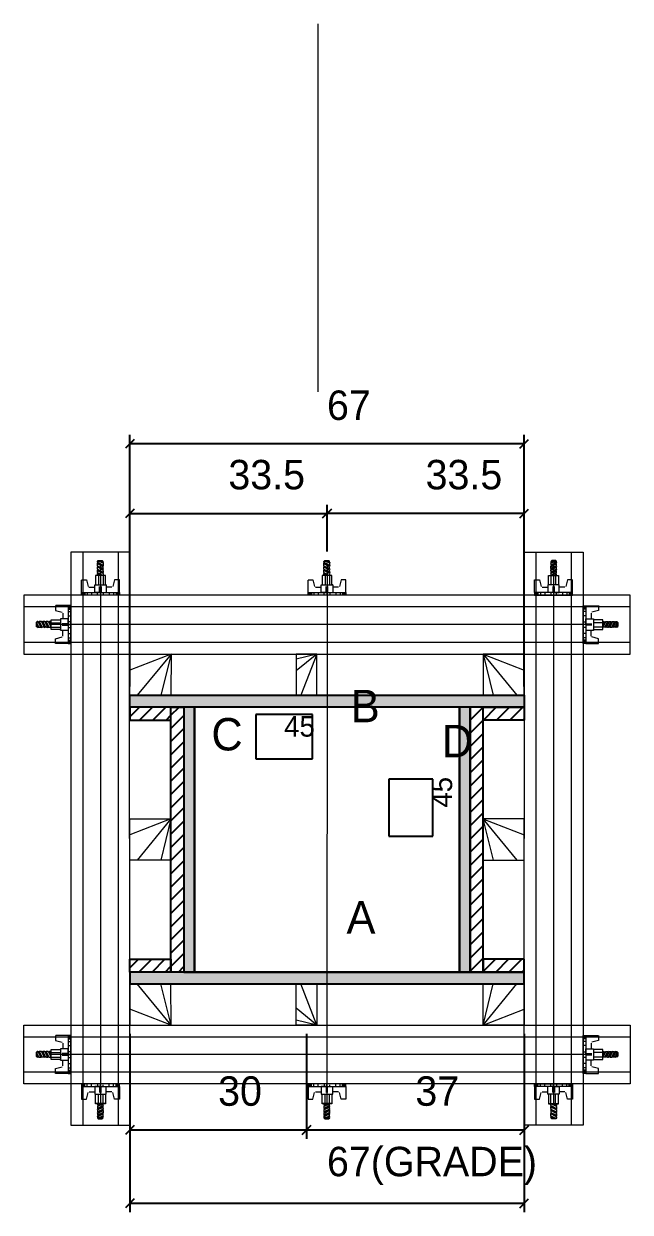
# Model space of a CAD drawing. Header units: metres. Extents: x 19365 to 20627, y 2783 to 3499.
# Drawn here: x 19365.2 to 19571.2, y 3095.4 to 3499 of the extents above; entities that cross this region are included whole.
import ezdxf

# ---------------------------------------------------------------- set-up
doc = ezdxf.new("R2010")
doc.units = ezdxf.units.M
for name, color, linetype in [('CHAPA', 7, 'Continuous'), ('COTA', 7, 'Continuous'), ('Hachura', 7, 'Continuous'), ('Madeira', 7, 'Continuous'), ('Painéis', 7, 'Continuous'), ('Perfil Metálico', 7, 'Continuous'), ('SARRAFO', 7, 'Continuous'), ('Texto Seção', 7, 'Continuous'), ('TEXTO_GERAL', 7, 'Continuous')]:
    doc.layers.add(name, color=color, linetype=linetype)

msp = doc.modelspace()

# ---------------------------------------------------------------- hatches: boundary and pattern name
at = {"layer": 'Hachura'}
h = msp.add_hatch(color=7, dxfattribs=at)
h.dxf.hatch_style = 1
h.paths.add_polyline_path([(19401.2, 3266.95), (19401.2, 3270.95), (19535.2, 3270.95), (19535.2, 3266.95), (19401.2, 3266.95)])
h = msp.add_hatch(color=7, dxfattribs=at)
h.dxf.hatch_style = 1
h.paths.add_polyline_path([(19401.2, 3266.95), (19401.2, 3270.95), (19535.2, 3270.95), (19535.2, 3266.95), (19401.2, 3266.95)])
h = msp.add_hatch(dxfattribs=at)
h.set_pattern_fill('ANSI31')
h.paths.add_polyline_path([(19415.2, 3266.95), (19415.2, 3262.55), (19401.2, 3262.55), (19401.2, 3266.95), (19415.2, 3266.95)])
h = msp.add_hatch(dxfattribs=at)
h.set_pattern_fill('ANSI31')
h.paths.add_polyline_path([(19415.19, 3176.95), (19419.59, 3176.95), (19419.59, 3266.95), (19415.19, 3266.95), (19415.19, 3176.95)])
h = msp.add_hatch(color=7, dxfattribs=at)
h.dxf.hatch_style = 1
h.paths.add_polyline_path([(19423.2, 3266.95), (19419.6, 3266.95), (19419.6, 3176.95), (19423.2, 3176.95), (19423.2, 3266.95)])
h = msp.add_hatch(color=7, dxfattribs=at)
h.dxf.hatch_style = 1
h.paths.add_polyline_path([(19423.2, 3266.95), (19419.6, 3266.95), (19419.6, 3176.95), (19423.2, 3176.95), (19423.2, 3266.95)])
h = msp.add_hatch(color=7, dxfattribs=at)
h.dxf.hatch_style = 1
h.paths.add_polyline_path([(19516.8, 3266.95), (19513.2, 3266.95), (19513.2, 3176.95), (19516.8, 3176.95), (19516.8, 3266.95)])
h = msp.add_hatch(color=7, dxfattribs=at)
h.dxf.hatch_style = 1
h.paths.add_polyline_path([(19516.8, 3266.95), (19513.2, 3266.95), (19513.2, 3176.95), (19516.8, 3176.95), (19516.8, 3266.95)])
h = msp.add_hatch(dxfattribs=at)
h.set_pattern_fill('ANSI31')
h.paths.add_polyline_path([(19521.2, 3176.95), (19516.8, 3176.95), (19516.8, 3266.95), (19521.2, 3266.95), (19521.2, 3176.95)])
h = msp.add_hatch(dxfattribs=at)
h.set_pattern_fill('ANSI31')
h.paths.add_polyline_path([(19521.2, 3266.95), (19521.2, 3262.55), (19535.2, 3262.55), (19535.2, 3266.95), (19521.2, 3266.95)])
h = msp.add_hatch(dxfattribs=at)
h.set_pattern_fill('ANSI31')
h.paths.add_polyline_path([(19415.2, 3176.95), (19415.2, 3181.35), (19401.2, 3181.35), (19401.2, 3176.95), (19415.2, 3176.95)])
h = msp.add_hatch(dxfattribs=at)
h.set_pattern_fill('ANSI31')
h.paths.add_polyline_path([(19521.2, 3176.95), (19521.2, 3181.35), (19535.2, 3181.35), (19535.2, 3176.95), (19521.2, 3176.95)])
h = msp.add_hatch(color=7, dxfattribs=at)
h.dxf.hatch_style = 1
h.paths.add_polyline_path([(19401.2, 3176.95), (19401.2, 3172.95), (19535.2, 3172.95), (19535.2, 3176.95), (19401.2, 3176.95)])
h = msp.add_hatch(color=7, dxfattribs=at)
h.dxf.hatch_style = 1
h.paths.add_polyline_path([(19401.2, 3176.95), (19401.2, 3172.95), (19535.2, 3172.95), (19535.2, 3176.95), (19401.2, 3176.95)])

# ---------------------------------------------------------------- linework, layer by layer
at = {"layer": 'CHAPA', "color": 1, "lineweight": 25}
for points in [[(19401.2, 3266.95), (19401.2, 3270.95), (19535.2, 3270.95), (19535.2, 3266.95)], [(19401.2, 3266.95), (19401.2, 3270.95), (19535.2, 3270.95), (19535.2, 3266.95)], [(19423.2, 3266.95), (19419.6, 3266.95), (19419.6, 3176.95), (19423.2, 3176.95)], [(19423.2, 3266.95), (19419.6, 3266.95), (19419.6, 3176.95), (19423.2, 3176.95)], [(19516.8, 3266.95), (19513.2, 3266.95), (19513.2, 3176.95), (19516.8, 3176.95)], [(19516.8, 3266.95), (19513.2, 3266.95), (19513.2, 3176.95), (19516.8, 3176.95)], [(19401.2, 3176.95), (19401.2, 3172.95), (19535.2, 3172.95), (19535.2, 3176.95)], [(19401.2, 3176.95), (19401.2, 3172.95), (19535.2, 3172.95), (19535.2, 3176.95)]]:
    msp.add_lwpolyline(points, close=True, dxfattribs=at)
at = {"layer": 'COTA', "color": 241, "lineweight": 25}
for p, q in [((19401.2, 3273.95), (19401.2, 3359.36)), ((19535.2, 3273.95), (19535.2, 3359.36)), ((19535.2, 3356.36), (19401.2, 3356.36)), ((19401.2, 3307.95), (19401.2, 3335.67)), ((19468.2, 3319.75), (19468.2, 3335.67)), ((19468.2, 3319.75), (19468.2, 3335.67)), ((19535.2, 3307.95), (19535.2, 3335.67)), ((19401.2, 3332.67), (19468.2, 3332.67)), ((19535.2, 3332.67), (19468.2, 3332.67)), ((19401.2, 3155.95), (19401.2, 3095.39)), ((19401.22, 3155.94), (19401.22, 3120.32)), ((19461.22, 3155.94), (19461.22, 3120.32)), ((19461.22, 3155.94), (19461.22, 3120.32)), ((19535.2, 3155.95), (19535.2, 3095.39)), ((19535.22, 3155.94), (19535.22, 3120.32)), ((19401.22, 3123.32), (19461.22, 3123.32)), ((19461.22, 3123.32), (19535.22, 3123.32)), ((19535.2, 3098.39), (19401.2, 3098.39))]:
    msp.add_line(p, q, dxfattribs=at)
at = {"layer": 'COTA', "color": 0, "lineweight": 25}
for p, q in [((19402.7, 3357.86), (19399.7, 3354.86)), ((19533.7, 3354.86), (19536.7, 3357.86)), ((19402.7, 3334.17), (19399.7, 3331.17)), ((19469.7, 3334.17), (19466.7, 3331.17)), ((19466.7, 3331.17), (19469.7, 3334.17)), ((19533.7, 3331.17), (19536.7, 3334.17)), ((19402.72, 3124.82), (19399.72, 3121.82)), ((19459.72, 3121.82), (19462.72, 3124.82)), ((19462.72, 3124.82), (19459.72, 3121.82)), ((19533.72, 3121.82), (19536.72, 3124.82)), ((19402.7, 3099.89), (19399.7, 3096.89)), ((19533.7, 3096.89), (19536.7, 3099.89))]:
    msp.add_line(p, q, dxfattribs=at)
at = {"layer": 'COTA', "color": 180, "lineweight": 25}
for p, q in [((19463.31, 3264.4), (19443.98, 3264.4)), ((19443.98, 3264.4), (19443.98, 3249.4)), ((19463.31, 3249.4), (19463.31, 3264.4)), ((19443.98, 3249.4), (19463.31, 3249.4)), ((19504.2, 3242.46), (19489.2, 3242.46)), ((19489.2, 3242.46), (19489.2, 3223.13)), ((19504.2, 3223.13), (19504.2, 3242.46)), ((19489.2, 3223.13), (19504.2, 3223.13))]:
    msp.add_line(p, q, dxfattribs=at)
at = {"layer": 'Hachura', "color": 0, "lineweight": 9}
for p, q in [((19392.24, 3314.7), (19390.1, 3315.77)), ((19392.24, 3313.54), (19390.1, 3314.61)), ((19390.13, 3316.01), (19392.29, 3314.93)), ((19390.13, 3314.85), (19392.29, 3313.77)), ((19390.13, 3313.69), (19392.29, 3312.61)), ((19390.2, 3316.42), (19390.52, 3316.75)), ((19390.2, 3316.1), (19390.2, 3316.42)), ((19392.13, 3316.42), (19390.2, 3316.42)), ((19390.2, 3316.1), (19392.14, 3315.14)), ((19390.2, 3316.1), (19392.14, 3315.14)), ((19390.2, 3314.94), (19390.2, 3315.59)), ((19392.14, 3314.62), (19390.2, 3315.59)), ((19390.2, 3314.94), (19392.14, 3313.97)), ((19390.2, 3313.78), (19390.2, 3314.43)), ((19392.14, 3313.46), (19390.2, 3314.43)), ((19390.2, 3314.21), (19390.2, 3314.43)), ((19390.2, 3313.78), (19392.14, 3312.81)), ((19390.52, 3316.75), (19391.81, 3316.75)), ((19392.14, 3315.78), (19390.85, 3316.42)), ((19392.24, 3315.86), (19391.1, 3316.42)), ((19391.62, 3316.42), (19392.29, 3316.09)), ((19392.13, 3316.42), (19391.81, 3316.75)), ((19391.88, 3316.42), (19392.14, 3316.3)), ((19392.14, 3315.78), (19392.14, 3315.14)), ((19392.14, 3313.97), (19392.14, 3314.62)), ((19469.2, 3314.7), (19467.06, 3315.77)), ((19469.2, 3313.54), (19467.06, 3314.61)), ((19467.09, 3316.01), (19469.26, 3314.93)), ((19467.09, 3314.85), (19469.26, 3313.77)), ((19467.09, 3313.69), (19469.26, 3312.61)), ((19467.16, 3316.43), (19467.49, 3316.75)), ((19469.1, 3316.43), (19467.16, 3316.43)), ((19467.17, 3316.11), (19467.17, 3316.43)), ((19467.17, 3316.11), (19469.1, 3315.14)), ((19467.17, 3316.11), (19469.1, 3315.14)), ((19467.17, 3314.94), (19467.17, 3315.59)), ((19469.1, 3314.62), (19467.17, 3315.59)), ((19467.17, 3314.94), (19469.1, 3313.98)), ((19467.17, 3313.78), (19467.17, 3314.43)), ((19469.1, 3313.46), (19467.17, 3314.43)), ((19467.17, 3314.22), (19467.17, 3314.43)), ((19467.17, 3313.78), (19469.1, 3312.82)), ((19467.49, 3316.75), (19468.78, 3316.75)), ((19469.1, 3315.78), (19467.81, 3316.43)), ((19469.2, 3315.86), (19468.07, 3316.43)), ((19468.59, 3316.43), (19469.26, 3316.09)), ((19469.1, 3316.43), (19468.78, 3316.75)), ((19468.84, 3316.43), (19469.1, 3316.3)), ((19469.1, 3315.78), (19469.1, 3315.14)), ((19469.1, 3313.98), (19469.1, 3314.62)), ((19544.78, 3316.42), (19544.1, 3316.09)), ((19546.27, 3316.01), (19544.1, 3314.93)), ((19546.27, 3314.85), (19544.1, 3313.77)), ((19546.27, 3313.69), (19544.1, 3312.61)), ((19544.16, 3315.86), (19545.29, 3316.42)), ((19544.16, 3314.7), (19546.3, 3315.77)), ((19544.16, 3313.54), (19546.3, 3314.61)), ((19544.26, 3316.42), (19544.59, 3316.75)), ((19544.52, 3316.42), (19544.26, 3316.3)), ((19544.26, 3315.78), (19545.55, 3316.42)), ((19544.26, 3316.42), (19546.2, 3316.42)), ((19546.2, 3316.1), (19544.26, 3315.14)), ((19546.2, 3316.1), (19544.26, 3315.14)), ((19544.26, 3315.78), (19544.26, 3315.14)), ((19544.26, 3314.62), (19546.2, 3315.59)), ((19546.2, 3314.94), (19544.26, 3313.97)), ((19544.26, 3313.97), (19544.26, 3314.62)), ((19544.26, 3313.46), (19546.2, 3314.43)), ((19546.2, 3313.78), (19544.26, 3312.81)), ((19545.88, 3316.75), (19544.59, 3316.75)), ((19546.2, 3316.42), (19545.88, 3316.75)), ((19546.2, 3316.1), (19546.2, 3316.42)), ((19546.2, 3314.94), (19546.2, 3315.59)), ((19546.2, 3313.78), (19546.2, 3314.43)), ((19546.2, 3314.21), (19546.2, 3314.43)), ((19384.78, 3310.1), (19386.46, 3310.1)), ((19384.79, 3304.95), (19384.79, 3310.08)), ((19386.46, 3310.1), (19387.04, 3307.89)), ((19392.91, 3311.65), (19389.56, 3311.65)), ((19389.56, 3311.65), (19389.56, 3308.43)), ((19392.91, 3311.58), (19389.56, 3311.58)), ((19392.24, 3312.38), (19390.1, 3313.45)), ((19391.36, 3311.65), (19390.1, 3312.29)), ((19390.2, 3312.62), (19390.2, 3313.26)), ((19392.14, 3312.3), (19390.2, 3313.26)), ((19390.2, 3312.62), (19392.14, 3311.65)), ((19391.1, 3311.65), (19390.2, 3312.1)), ((19390.2, 3311.65), (19390.2, 3312.1)), ((19390.59, 3311.65), (19390.59, 3308.43)), ((19392.14, 3313.25), (19392.14, 3313.46)), ((19392.14, 3313.25), (19392.14, 3312.81)), ((19392.14, 3312.3), (19392.14, 3311.65)), ((19392.14, 3311.65), (19392.14, 3308.43)), ((19392.91, 3308.43), (19392.91, 3311.65)), ((19396.01, 3310.1), (19395.42, 3307.89)), ((19397.68, 3310.1), (19396.01, 3310.1)), ((19397.68, 3305.85), (19397.68, 3310.1)), ((19461.75, 3310.11), (19463.43, 3310.11)), ((19461.75, 3304.95), (19461.75, 3310.08)), ((19463.43, 3310.11), (19464.01, 3307.9)), ((19469.87, 3311.66), (19466.52, 3311.66)), ((19466.52, 3311.66), (19466.52, 3308.43)), ((19469.87, 3311.59), (19466.52, 3311.59)), ((19469.2, 3312.38), (19467.06, 3313.45)), ((19468.33, 3311.66), (19467.06, 3312.29)), ((19467.17, 3312.62), (19467.17, 3313.27)), ((19469.1, 3312.3), (19467.17, 3313.27)), ((19467.17, 3312.62), (19469.1, 3311.66)), ((19468.07, 3311.66), (19467.17, 3312.11)), ((19467.17, 3311.66), (19467.17, 3312.11)), ((19467.55, 3311.66), (19467.55, 3308.43)), ((19469.1, 3313.25), (19469.1, 3313.46)), ((19469.1, 3313.25), (19469.1, 3312.82)), ((19469.1, 3312.3), (19469.1, 3311.66)), ((19469.1, 3311.66), (19469.1, 3308.43)), ((19469.87, 3308.43), (19469.87, 3311.66)), ((19472.97, 3310.11), (19472.39, 3307.9)), ((19474.65, 3310.11), (19472.97, 3310.11)), ((19474.65, 3305.85), (19474.65, 3310.11)), ((19538.72, 3305.85), (19538.72, 3310.1)), ((19538.72, 3310.1), (19540.39, 3310.1)), ((19540.39, 3310.1), (19540.98, 3307.89)), ((19543.49, 3311.65), (19546.84, 3311.65)), ((19543.49, 3308.43), (19543.49, 3311.65)), ((19543.49, 3311.58), (19546.84, 3311.58)), ((19544.16, 3312.38), (19546.3, 3313.45)), ((19544.26, 3313.25), (19544.26, 3313.46)), ((19544.26, 3312.3), (19546.2, 3313.26)), ((19544.26, 3313.25), (19544.26, 3312.81)), ((19546.2, 3312.62), (19544.26, 3311.65)), ((19544.26, 3312.3), (19544.26, 3311.65)), ((19544.26, 3311.65), (19544.26, 3308.43)), ((19545.04, 3311.65), (19546.3, 3312.29)), ((19545.29, 3311.65), (19546.2, 3312.1)), ((19545.81, 3311.65), (19545.81, 3308.43)), ((19546.2, 3312.62), (19546.2, 3313.26)), ((19546.2, 3311.65), (19546.2, 3312.1)), ((19546.84, 3311.65), (19546.84, 3308.43)), ((19549.94, 3310.1), (19549.36, 3307.89)), ((19551.62, 3310.1), (19549.94, 3310.1)), ((19551.61, 3304.95), (19551.61, 3310.08)), ((19384.78, 3305.85), (19397.68, 3305.85)), ((19384.78, 3305.85), (19389.94, 3305.85)), ((19384.93, 3305.87), (19384.93, 3304.94)), ((19385.14, 3305.87), (19385.14, 3304.94)), ((19385.47, 3305.87), (19385.47, 3304.94)), ((19385.94, 3305.87), (19385.94, 3304.94)), ((19386.78, 3305.87), (19386.78, 3304.94)), ((19387.35, 3307.65), (19389.3, 3307.65)), ((19388.19, 3305.87), (19388.19, 3304.94)), ((19389.3, 3308.43), (19393.17, 3308.43)), ((19389.3, 3305.85), (19389.3, 3308.43)), ((19391.23, 3305.85), (19389.3, 3305.85)), ((19389.94, 3305.85), (19390.59, 3305.85)), ((19390.27, 3305.53), (19390.27, 3305.74)), ((19390.92, 3305.85), (19390.92, 3307.85)), ((19391.23, 3305.85), (19391.23, 3304.95)), ((19391.44, 3307.85), (19391.44, 3305.85)), ((19392.21, 3305.72), (19392.21, 3305.29)), ((19393.17, 3308.43), (19392.91, 3308.43)), ((19393.17, 3308.43), (19392.91, 3308.43)), ((19395.11, 3307.65), (19393.16, 3307.65)), ((19393.17, 3308.43), (19393.17, 3305.85)), ((19394.26, 3305.87), (19394.26, 3304.95)), ((19395.69, 3305.87), (19395.69, 3304.94)), ((19396.53, 3305.87), (19396.53, 3304.94)), ((19397, 3305.87), (19397, 3304.94)), ((19397.33, 3305.87), (19397.33, 3304.94)), ((19397.55, 3305.87), (19397.55, 3304.94)), ((19397.68, 3305.85), (19397.68, 3304.95)), ((19461.75, 3305.85), (19474.65, 3305.85)), ((19461.75, 3305.85), (19466.91, 3305.85)), ((19461.89, 3305.87), (19461.89, 3304.94)), ((19462.1, 3305.87), (19462.1, 3304.94)), ((19462.44, 3305.87), (19462.44, 3304.94)), ((19462.9, 3305.87), (19462.9, 3304.94)), ((19463.74, 3305.87), (19463.74, 3304.94)), ((19464.32, 3307.66), (19466.26, 3307.66)), ((19465.16, 3305.87), (19465.16, 3304.94)), ((19466.26, 3308.43), (19470.13, 3308.43)), ((19466.26, 3305.85), (19466.26, 3308.43)), ((19468.2, 3305.85), (19466.26, 3305.85)), ((19466.91, 3305.85), (19467.55, 3305.85)), ((19467.24, 3305.53), (19467.24, 3305.74)), ((19467.89, 3305.85), (19467.89, 3307.85)), ((19468.19, 3305.85), (19468.19, 3304.95)), ((19468.4, 3307.85), (19468.4, 3305.85)), ((19469.17, 3305.72), (19469.17, 3305.29)), ((19470.13, 3308.43), (19469.87, 3308.43)), ((19470.13, 3308.43), (19469.87, 3308.43)), ((19470.13, 3308.43), (19470.13, 3305.85)), ((19472.08, 3307.66), (19470.13, 3307.66)), ((19471.22, 3305.87), (19471.22, 3304.95)), ((19472.66, 3305.87), (19472.66, 3304.94)), ((19473.5, 3305.87), (19473.5, 3304.94)), ((19473.96, 3305.87), (19473.96, 3304.94)), ((19474.3, 3305.87), (19474.3, 3304.94)), ((19474.51, 3305.87), (19474.51, 3304.94)), ((19474.65, 3305.85), (19474.65, 3304.95)), ((19551.62, 3305.85), (19538.72, 3305.85)), ((19538.72, 3305.85), (19538.72, 3304.95)), ((19538.85, 3305.87), (19538.85, 3304.94)), ((19539.06, 3305.87), (19539.06, 3304.94)), ((19539.4, 3305.87), (19539.4, 3304.94)), ((19539.87, 3305.87), (19539.87, 3304.94)), ((19540.71, 3305.87), (19540.71, 3304.94)), ((19541.29, 3307.65), (19543.24, 3307.65)), ((19542.14, 3305.87), (19542.14, 3304.95)), ((19547.1, 3308.43), (19543.23, 3308.43)), ((19543.23, 3308.43), (19543.23, 3305.85)), ((19543.23, 3308.43), (19543.49, 3308.43)), ((19543.23, 3308.43), (19543.49, 3308.43)), ((19544.19, 3305.72), (19544.19, 3305.29)), ((19544.96, 3307.85), (19544.96, 3305.85)), ((19545.17, 3305.85), (19547.1, 3305.85)), ((19545.17, 3305.85), (19545.17, 3304.95)), ((19545.48, 3305.85), (19545.48, 3307.85)), ((19546.46, 3305.85), (19545.81, 3305.85)), ((19546.13, 3305.53), (19546.13, 3305.74)), ((19551.62, 3305.85), (19546.46, 3305.85)), ((19547.1, 3305.85), (19547.1, 3308.43)), ((19549.04, 3307.65), (19547.1, 3307.65)), ((19548.21, 3305.87), (19548.21, 3304.94)), ((19549.62, 3305.87), (19549.62, 3304.94)), ((19550.46, 3305.87), (19550.46, 3304.94)), ((19550.93, 3305.87), (19550.93, 3304.94)), ((19551.26, 3305.87), (19551.26, 3304.94)), ((19551.47, 3305.87), (19551.47, 3304.94)), ((19397.68, 3304.95), (19384.79, 3304.95)), ((19396.73, 3304.95), (19388.92, 3304.95)), ((19390.27, 3305.1), (19390.27, 3305.53)), ((19474.65, 3304.95), (19461.75, 3304.95)), ((19473.69, 3304.95), (19465.88, 3304.95)), ((19467.24, 3305.1), (19467.24, 3305.53)), ((19538.72, 3304.95), (19551.61, 3304.95)), ((19539.67, 3304.95), (19547.48, 3304.95)), ((19546.13, 3305.1), (19546.13, 3305.53)), ((19376.02, 3301.39), (19376.02, 3299.71)), ((19376.02, 3299.71), (19378.23, 3299.13)), ((19381.18, 3301.39), (19376.04, 3301.39)), ((19378.47, 3298.82), (19378.47, 3296.88)), ((19380.25, 3301.25), (19381.18, 3301.25)), ((19380.25, 3301.04), (19381.18, 3301.04)), ((19380.25, 3300.7), (19381.18, 3300.7)), ((19380.25, 3300.24), (19381.18, 3300.24)), ((19380.25, 3299.4), (19381.18, 3299.4)), ((19380.25, 3297.98), (19381.18, 3297.98)), ((19380.27, 3301.39), (19380.27, 3288.49)), ((19380.27, 3301.39), (19380.27, 3296.23)), ((19381.18, 3288.49), (19381.18, 3301.39)), ((19555.22, 3288.49), (19555.22, 3301.38)), ((19555.22, 3301.38), (19560.36, 3301.38)), ((19556.15, 3301.25), (19555.22, 3301.25)), ((19556.15, 3301.04), (19555.22, 3301.04)), ((19556.15, 3300.7), (19555.22, 3300.7)), ((19556.15, 3300.24), (19555.22, 3300.24)), ((19556.15, 3299.39), (19555.22, 3299.39)), ((19556.15, 3297.98), (19555.22, 3297.98)), ((19556.13, 3301.39), (19556.13, 3288.49)), ((19556.13, 3301.39), (19556.13, 3296.23)), ((19557.93, 3298.82), (19557.93, 3296.87)), ((19560.38, 3299.71), (19558.17, 3299.13)), ((19560.38, 3301.39), (19560.38, 3299.71)), ((19369.7, 3295.97), (19369.37, 3295.65)), ((19369.37, 3295.65), (19369.37, 3294.36)), ((19369.7, 3294.04), (19369.37, 3294.36)), ((19370.02, 3295.97), (19369.7, 3295.97)), ((19369.7, 3294.04), (19369.7, 3295.97)), ((19370.34, 3294.04), (19369.7, 3295.33)), ((19370.26, 3293.94), (19369.7, 3295.07)), ((19369.7, 3294.55), (19370.03, 3293.88)), ((19369.7, 3294.3), (19369.82, 3294.04)), ((19370.02, 3295.97), (19370.99, 3294.04)), ((19370.02, 3295.97), (19370.99, 3294.04)), ((19370.11, 3296.05), (19371.19, 3293.88)), ((19370.34, 3294.04), (19370.99, 3294.04)), ((19371.42, 3293.94), (19370.35, 3296.08)), ((19371.18, 3295.97), (19370.53, 3295.97)), ((19371.5, 3294.04), (19370.53, 3295.97)), ((19371.18, 3295.97), (19372.15, 3294.04)), ((19371.27, 3296.05), (19372.35, 3293.88)), ((19372.15, 3294.04), (19371.5, 3294.04)), ((19372.58, 3293.94), (19371.51, 3296.08)), ((19372.34, 3295.97), (19371.69, 3295.97)), ((19372.66, 3294.04), (19371.69, 3295.97)), ((19371.91, 3295.97), (19371.69, 3295.97)), ((19372.34, 3295.97), (19373.31, 3294.04)), ((19372.43, 3296.05), (19373.52, 3293.88)), ((19372.87, 3294.04), (19372.66, 3294.04)), ((19373.74, 3293.94), (19372.67, 3296.08)), ((19373.5, 3295.97), (19372.86, 3295.97)), ((19373.82, 3294.04), (19372.86, 3295.97)), ((19372.87, 3294.04), (19373.31, 3294.04)), ((19373.5, 3295.97), (19374.47, 3294.04)), ((19373.82, 3294.04), (19374.47, 3294.04)), ((19374.47, 3294.81), (19373.83, 3296.08)), ((19374.47, 3295.07), (19374.02, 3295.97)), ((19374.47, 3295.97), (19374.02, 3295.97)), ((19374.47, 3293.26), (19374.47, 3296.62)), ((19374.47, 3296.62), (19377.69, 3296.62)), ((19374.47, 3295.59), (19377.69, 3295.59)), ((19374.47, 3294.04), (19377.69, 3294.04)), ((19374.54, 3293.26), (19374.54, 3296.62)), ((19377.69, 3296.88), (19377.69, 3293.01)), ((19380.27, 3296.88), (19377.69, 3296.88)), ((19380.27, 3295.25), (19378.27, 3295.25)), ((19378.27, 3294.74), (19380.27, 3294.74)), ((19380.27, 3294.94), (19380.27, 3296.88)), ((19380.27, 3296.23), (19380.27, 3295.59)), ((19380.27, 3294.95), (19381.18, 3294.95)), ((19380.59, 3295.9), (19380.38, 3295.9)), ((19380.4, 3293.97), (19380.83, 3293.97)), ((19381.03, 3295.9), (19380.59, 3295.9)), ((19381.18, 3289.44), (19381.18, 3297.26)), ((19555.22, 3289.44), (19555.22, 3297.26)), ((19556.13, 3294.94), (19555.22, 3294.94)), ((19555.37, 3295.9), (19555.81, 3295.9)), ((19556, 3293.96), (19555.57, 3293.96)), ((19555.81, 3295.9), (19556.02, 3295.9)), ((19556.13, 3294.94), (19556.13, 3296.87)), ((19556.13, 3296.87), (19558.71, 3296.87)), ((19556.13, 3296.23), (19556.13, 3295.58)), ((19556.13, 3295.25), (19558.13, 3295.25)), ((19558.13, 3294.74), (19556.13, 3294.74)), ((19558.71, 3296.87), (19558.71, 3293)), ((19561.93, 3296.62), (19558.71, 3296.62)), ((19561.93, 3295.58), (19558.71, 3295.58)), ((19561.93, 3294.04), (19558.71, 3294.04)), ((19561.86, 3293.26), (19561.86, 3296.62)), ((19561.93, 3293.26), (19561.93, 3296.62)), ((19561.93, 3294.81), (19562.57, 3296.08)), ((19562.9, 3295.97), (19561.93, 3294.04)), ((19561.93, 3295.07), (19562.38, 3295.97)), ((19561.93, 3295.97), (19562.38, 3295.97)), ((19562.58, 3294.04), (19561.93, 3294.04)), ((19562.58, 3294.04), (19563.54, 3295.97)), ((19562.66, 3293.94), (19563.73, 3296.08)), ((19563.97, 3296.04), (19562.88, 3293.88)), ((19562.9, 3295.97), (19563.54, 3295.97)), ((19564.06, 3295.97), (19563.09, 3294.04)), ((19563.53, 3294.04), (19563.09, 3294.04)), ((19563.53, 3294.04), (19563.74, 3294.04)), ((19563.74, 3294.04), (19564.7, 3295.97)), ((19563.82, 3293.94), (19564.89, 3296.08)), ((19565.13, 3296.04), (19564.05, 3293.88)), ((19564.06, 3295.97), (19564.7, 3295.97)), ((19565.22, 3295.97), (19564.25, 3294.04)), ((19564.25, 3294.04), (19564.9, 3294.04)), ((19564.49, 3295.97), (19564.7, 3295.97)), ((19564.9, 3294.04), (19565.87, 3295.97)), ((19564.98, 3293.94), (19566.05, 3296.08)), ((19566.29, 3296.04), (19565.21, 3293.88)), ((19565.22, 3295.97), (19565.87, 3295.97)), ((19566.38, 3295.97), (19565.41, 3294.04)), ((19566.38, 3295.97), (19565.41, 3294.04)), ((19566.06, 3294.04), (19565.41, 3294.04)), ((19566.06, 3294.04), (19566.7, 3295.33)), ((19566.14, 3293.94), (19566.7, 3295.07)), ((19566.7, 3294.55), (19566.37, 3293.88)), ((19566.38, 3295.97), (19566.7, 3295.97)), ((19566.7, 3294.29), (19566.57, 3294.04)), ((19566.7, 3295.97), (19567.02, 3295.65)), ((19566.7, 3294.04), (19566.7, 3295.97)), ((19566.7, 3294.04), (19567.02, 3294.36)), ((19567.02, 3295.65), (19567.02, 3294.36)), ((19377.69, 3293.26), (19374.47, 3293.26)), ((19376.02, 3290.17), (19378.23, 3290.75)), ((19376.02, 3288.49), (19376.02, 3290.17)), ((19377.69, 3293.01), (19377.69, 3293.26)), ((19377.69, 3293.01), (19377.69, 3293.26)), ((19377.69, 3293.01), (19380.27, 3293.01)), ((19378.47, 3291.06), (19378.47, 3293.01)), ((19380.25, 3291.91), (19381.18, 3291.91)), ((19380.25, 3290.48), (19381.18, 3290.48)), ((19380.25, 3289.64), (19381.18, 3289.64)), ((19556.15, 3291.91), (19555.22, 3291.91)), ((19556.15, 3290.48), (19555.22, 3290.48)), ((19556.15, 3289.64), (19555.22, 3289.64)), ((19558.71, 3293), (19556.13, 3293)), ((19557.93, 3291.06), (19557.93, 3293.01)), ((19560.38, 3290.17), (19558.17, 3290.75)), ((19558.71, 3293.26), (19561.93, 3293.26)), ((19558.71, 3293), (19558.71, 3293.26)), ((19558.71, 3293), (19558.71, 3293.26)), ((19560.38, 3288.49), (19560.38, 3290.17)), ((19380.27, 3288.49), (19376.02, 3288.49)), ((19380.25, 3289.18), (19381.18, 3289.18)), ((19380.25, 3288.84), (19381.18, 3288.84)), ((19380.25, 3288.63), (19381.18, 3288.63)), ((19380.27, 3288.49), (19381.18, 3288.49)), ((19556.15, 3289.17), (19555.22, 3289.17)), ((19556.15, 3288.84), (19555.22, 3288.84)), ((19556.15, 3288.63), (19555.22, 3288.63)), ((19556.13, 3288.49), (19555.22, 3288.49)), ((19556.13, 3288.49), (19560.38, 3288.49)), ((19376.02, 3155.39), (19376.02, 3153.71)), ((19376.02, 3153.71), (19378.23, 3153.13)), ((19381.18, 3155.39), (19376.04, 3155.39)), ((19378.47, 3152.82), (19378.47, 3150.88)), ((19380.25, 3155.25), (19381.18, 3155.25)), ((19380.25, 3155.04), (19381.18, 3155.04)), ((19380.25, 3154.7), (19381.18, 3154.7)), ((19380.25, 3154.24), (19381.18, 3154.24)), ((19380.25, 3153.4), (19381.18, 3153.4)), ((19380.27, 3155.39), (19380.27, 3142.49)), ((19380.27, 3155.39), (19380.27, 3150.23)), ((19381.18, 3142.49), (19381.18, 3155.39)), ((19555.22, 3142.49), (19555.22, 3155.38)), ((19555.22, 3155.38), (19560.36, 3155.38)), ((19556.15, 3155.25), (19555.22, 3155.25)), ((19556.15, 3155.04), (19555.22, 3155.04)), ((19556.15, 3154.7), (19555.22, 3154.7)), ((19556.15, 3154.24), (19555.22, 3154.24)), ((19556.15, 3153.39), (19555.22, 3153.39)), ((19556.13, 3155.39), (19556.13, 3142.49)), ((19556.13, 3155.39), (19556.13, 3150.23)), ((19557.93, 3152.82), (19557.93, 3150.87)), ((19560.38, 3153.71), (19558.17, 3153.13)), ((19560.38, 3155.39), (19560.38, 3153.71)), ((19369.7, 3149.97), (19369.37, 3149.65)), ((19369.37, 3149.65), (19369.37, 3148.36)), ((19369.7, 3148.04), (19369.37, 3148.36)), ((19370.02, 3149.97), (19369.7, 3149.97)), ((19369.7, 3148.04), (19369.7, 3149.97)), ((19370.34, 3148.04), (19369.7, 3149.33)), ((19370.26, 3147.94), (19369.7, 3149.07)), ((19369.7, 3148.55), (19370.03, 3147.88)), ((19369.7, 3148.3), (19369.82, 3148.04)), ((19370.02, 3149.97), (19370.99, 3148.04)), ((19370.02, 3149.97), (19370.99, 3148.04)), ((19370.11, 3150.05), (19371.19, 3147.88)), ((19371.42, 3147.94), (19370.35, 3150.08)), ((19371.18, 3149.97), (19370.53, 3149.97)), ((19371.5, 3148.04), (19370.53, 3149.97)), ((19371.18, 3149.97), (19372.15, 3148.04)), ((19371.27, 3150.05), (19372.35, 3147.88)), ((19372.58, 3147.94), (19371.51, 3150.08)), ((19372.34, 3149.97), (19371.69, 3149.97)), ((19372.66, 3148.04), (19371.69, 3149.97)), ((19371.91, 3149.97), (19371.69, 3149.97)), ((19372.34, 3149.97), (19373.31, 3148.04)), ((19372.43, 3150.05), (19373.52, 3147.88)), ((19373.74, 3147.94), (19372.67, 3150.08)), ((19373.5, 3149.97), (19372.86, 3149.97)), ((19373.82, 3148.04), (19372.86, 3149.97)), ((19373.5, 3149.97), (19374.47, 3148.04)), ((19374.47, 3148.81), (19373.83, 3150.08)), ((19374.47, 3149.07), (19374.02, 3149.97)), ((19374.47, 3149.97), (19374.02, 3149.97)), ((19374.47, 3147.26), (19374.47, 3150.62)), ((19374.47, 3150.62), (19377.69, 3150.62)), ((19374.47, 3149.59), (19377.69, 3149.59)), ((19374.54, 3147.26), (19374.54, 3150.62)), ((19377.69, 3150.88), (19377.69, 3147.01)), ((19380.27, 3150.88), (19377.69, 3150.88)), ((19380.27, 3149.25), (19378.27, 3149.25)), ((19378.27, 3148.74), (19380.27, 3148.74)), ((19380.25, 3151.98), (19381.18, 3151.98)), ((19380.27, 3148.94), (19380.27, 3150.88)), ((19380.27, 3150.23), (19380.27, 3149.59)), ((19380.27, 3148.95), (19381.18, 3148.95)), ((19380.59, 3149.9), (19380.38, 3149.9)), ((19381.03, 3149.9), (19380.59, 3149.9)), ((19381.18, 3143.44), (19381.18, 3151.26)), ((19556.15, 3151.98), (19555.22, 3151.98)), ((19555.22, 3143.44), (19555.22, 3151.26)), ((19556.13, 3148.94), (19555.22, 3148.94)), ((19555.37, 3149.9), (19555.81, 3149.9)), ((19555.81, 3149.9), (19556.02, 3149.9)), ((19556.13, 3148.94), (19556.13, 3150.87)), ((19556.13, 3150.87), (19558.71, 3150.87)), ((19556.13, 3150.23), (19556.13, 3149.58)), ((19556.13, 3149.25), (19558.13, 3149.25)), ((19558.13, 3148.74), (19556.13, 3148.74)), ((19558.71, 3150.87), (19558.71, 3147)), ((19561.93, 3150.62), (19558.71, 3150.62)), ((19561.93, 3149.58), (19558.71, 3149.58)), ((19561.86, 3147.26), (19561.86, 3150.62)), ((19561.93, 3147.26), (19561.93, 3150.62)), ((19561.93, 3148.81), (19562.57, 3150.08)), ((19562.9, 3149.97), (19561.93, 3148.04)), ((19561.93, 3149.07), (19562.38, 3149.97)), ((19561.93, 3149.97), (19562.38, 3149.97)), ((19562.58, 3148.04), (19563.54, 3149.97)), ((19562.66, 3147.94), (19563.73, 3150.08)), ((19563.97, 3150.04), (19562.88, 3147.88)), ((19562.9, 3149.97), (19563.54, 3149.97)), ((19564.06, 3149.97), (19563.09, 3148.04)), ((19563.74, 3148.04), (19564.7, 3149.97)), ((19563.82, 3147.94), (19564.89, 3150.08)), ((19565.13, 3150.04), (19564.05, 3147.88)), ((19564.06, 3149.97), (19564.7, 3149.97)), ((19565.22, 3149.97), (19564.25, 3148.04)), ((19564.49, 3149.97), (19564.7, 3149.97)), ((19564.9, 3148.04), (19565.87, 3149.97)), ((19564.98, 3147.94), (19566.05, 3150.08)), ((19566.29, 3150.04), (19565.21, 3147.88)), ((19565.22, 3149.97), (19565.87, 3149.97)), ((19566.38, 3149.97), (19565.41, 3148.04)), ((19566.38, 3149.97), (19565.41, 3148.04)), ((19566.06, 3148.04), (19566.7, 3149.33)), ((19566.14, 3147.94), (19566.7, 3149.07)), ((19566.7, 3148.55), (19566.37, 3147.88)), ((19566.38, 3149.97), (19566.7, 3149.97)), ((19566.7, 3148.29), (19566.57, 3148.04)), ((19566.7, 3149.97), (19567.02, 3149.65)), ((19566.7, 3148.04), (19566.7, 3149.97)), ((19566.7, 3148.04), (19567.02, 3148.36)), ((19567.02, 3149.65), (19567.02, 3148.36)), ((19370.34, 3148.04), (19370.99, 3148.04)), ((19372.15, 3148.04), (19371.5, 3148.04)), ((19372.87, 3148.04), (19372.66, 3148.04)), ((19372.87, 3148.04), (19373.31, 3148.04)), ((19373.82, 3148.04), (19374.47, 3148.04)), ((19374.47, 3148.04), (19377.69, 3148.04)), ((19377.69, 3147.26), (19374.47, 3147.26)), ((19376.02, 3144.17), (19378.23, 3144.75)), ((19376.02, 3142.49), (19376.02, 3144.17)), ((19377.69, 3147.01), (19377.69, 3147.26)), ((19377.69, 3147.01), (19377.69, 3147.26)), ((19377.69, 3147.01), (19380.27, 3147.01)), ((19378.47, 3145.06), (19378.47, 3147.01)), ((19380.25, 3145.91), (19381.18, 3145.91)), ((19380.25, 3144.48), (19381.18, 3144.48)), ((19380.4, 3147.97), (19380.83, 3147.97)), ((19556.15, 3145.91), (19555.22, 3145.91)), ((19556.15, 3144.48), (19555.22, 3144.48)), ((19556, 3147.96), (19555.57, 3147.96)), ((19558.71, 3147), (19556.13, 3147)), ((19557.93, 3145.06), (19557.93, 3147.01)), ((19560.38, 3144.17), (19558.17, 3144.75)), ((19561.93, 3148.04), (19558.71, 3148.04)), ((19558.71, 3147.26), (19561.93, 3147.26)), ((19558.71, 3147), (19558.71, 3147.26)), ((19558.71, 3147), (19558.71, 3147.26)), ((19560.38, 3142.49), (19560.38, 3144.17)), ((19562.58, 3148.04), (19561.93, 3148.04)), ((19563.53, 3148.04), (19563.09, 3148.04)), ((19563.53, 3148.04), (19563.74, 3148.04)), ((19564.25, 3148.04), (19564.9, 3148.04)), ((19566.06, 3148.04), (19565.41, 3148.04)), ((19380.27, 3142.49), (19376.02, 3142.49)), ((19380.25, 3143.64), (19381.18, 3143.64)), ((19380.25, 3143.18), (19381.18, 3143.18)), ((19380.25, 3142.84), (19381.18, 3142.84)), ((19380.25, 3142.63), (19381.18, 3142.63)), ((19380.27, 3142.49), (19381.18, 3142.49)), ((19556.15, 3143.64), (19555.22, 3143.64)), ((19556.15, 3143.17), (19555.22, 3143.17)), ((19556.15, 3142.84), (19555.22, 3142.84)), ((19556.15, 3142.63), (19555.22, 3142.63)), ((19556.13, 3142.49), (19555.22, 3142.49)), ((19556.13, 3142.49), (19560.38, 3142.49)), ((19397.68, 3138.95), (19384.79, 3138.95)), ((19384.79, 3138.95), (19384.79, 3133.81)), ((19384.79, 3138.04), (19397.68, 3138.04)), ((19384.79, 3138.04), (19389.94, 3138.04)), ((19384.93, 3138.02), (19384.93, 3138.95)), ((19385.14, 3138.02), (19385.14, 3138.95)), ((19385.47, 3138.02), (19385.47, 3138.95)), ((19385.94, 3138.02), (19385.94, 3138.95)), ((19386.78, 3138.02), (19386.78, 3138.95)), ((19387.36, 3136.24), (19389.3, 3136.24)), ((19388.19, 3138.02), (19388.19, 3138.95)), ((19396.73, 3138.95), (19388.92, 3138.95)), ((19391.23, 3138.04), (19389.3, 3138.04)), ((19389.3, 3138.04), (19389.3, 3135.46)), ((19389.94, 3138.04), (19390.59, 3138.04)), ((19390.27, 3138.8), (19390.27, 3138.36)), ((19390.27, 3138.36), (19390.27, 3138.15)), ((19390.92, 3138.04), (19390.92, 3136.04)), ((19391.23, 3138.04), (19391.23, 3138.95)), ((19391.44, 3136.04), (19391.44, 3138.04)), ((19392.21, 3138.17), (19392.21, 3138.6)), ((19393.17, 3135.46), (19393.17, 3138.04)), ((19395.11, 3136.24), (19393.17, 3136.24)), ((19394.26, 3138.02), (19394.26, 3138.95)), ((19395.69, 3138.02), (19395.69, 3138.95)), ((19396.54, 3138.02), (19396.54, 3138.95)), ((19397, 3138.02), (19397, 3138.95)), ((19397.34, 3138.02), (19397.34, 3138.95)), ((19397.55, 3138.02), (19397.55, 3138.95)), ((19397.68, 3138.04), (19397.68, 3138.95)), ((19397.68, 3138.04), (19397.68, 3133.79)), ((19474.65, 3138.95), (19461.75, 3138.95)), ((19461.75, 3138.95), (19461.75, 3133.81)), ((19461.75, 3138.05), (19474.65, 3138.05)), ((19461.75, 3138.05), (19466.91, 3138.05)), ((19461.89, 3138.03), (19461.89, 3138.95)), ((19462.1, 3138.03), (19462.1, 3138.95)), ((19462.44, 3138.03), (19462.44, 3138.95)), ((19462.9, 3138.03), (19462.9, 3138.95)), ((19463.74, 3138.03), (19463.74, 3138.95)), ((19464.32, 3136.24), (19466.26, 3136.24)), ((19465.16, 3138.03), (19465.16, 3138.95)), ((19473.7, 3138.95), (19465.88, 3138.95)), ((19468.2, 3138.05), (19466.26, 3138.05)), ((19466.26, 3138.05), (19466.26, 3135.47)), ((19466.91, 3138.05), (19467.55, 3138.05)), ((19467.24, 3138.8), (19467.24, 3138.37)), ((19467.24, 3138.37), (19467.24, 3138.15)), ((19467.89, 3138.05), (19467.89, 3136.05)), ((19468.19, 3138.05), (19468.19, 3138.95)), ((19468.4, 3136.05), (19468.4, 3138.05)), ((19469.17, 3138.17), (19469.17, 3138.6)), ((19470.13, 3135.47), (19470.13, 3138.05)), ((19472.08, 3136.24), (19470.13, 3136.24)), ((19471.22, 3138.03), (19471.22, 3138.95)), ((19472.66, 3138.03), (19472.66, 3138.95)), ((19473.5, 3138.03), (19473.5, 3138.95)), ((19473.96, 3138.03), (19473.96, 3138.95)), ((19474.3, 3138.03), (19474.3, 3138.95)), ((19474.51, 3138.03), (19474.51, 3138.95)), ((19474.65, 3138.05), (19474.65, 3138.95)), ((19474.65, 3138.05), (19474.65, 3133.79)), ((19538.72, 3138.95), (19551.61, 3138.95)), ((19538.72, 3138.04), (19538.72, 3138.95)), ((19551.61, 3138.04), (19538.72, 3138.04)), ((19538.72, 3138.04), (19538.72, 3133.79)), ((19538.85, 3138.02), (19538.85, 3138.95)), ((19539.06, 3138.02), (19539.06, 3138.95)), ((19539.4, 3138.02), (19539.4, 3138.95)), ((19539.67, 3138.95), (19547.48, 3138.95)), ((19539.86, 3138.02), (19539.86, 3138.95)), ((19540.71, 3138.02), (19540.71, 3138.95)), ((19541.29, 3136.24), (19543.23, 3136.24)), ((19542.14, 3138.02), (19542.14, 3138.95)), ((19543.23, 3135.46), (19543.23, 3138.04)), ((19544.19, 3138.17), (19544.19, 3138.6)), ((19544.96, 3136.04), (19544.96, 3138.04)), ((19545.17, 3138.04), (19545.17, 3138.95)), ((19545.17, 3138.04), (19547.1, 3138.04)), ((19545.48, 3138.04), (19545.48, 3136.04)), ((19546.46, 3138.04), (19545.81, 3138.04)), ((19546.12, 3138.8), (19546.12, 3138.36)), ((19546.12, 3138.36), (19546.12, 3138.15)), ((19551.61, 3138.04), (19546.46, 3138.04)), ((19547.1, 3138.04), (19547.1, 3135.46)), ((19549.04, 3136.24), (19547.1, 3136.24)), ((19548.21, 3138.02), (19548.21, 3138.95)), ((19549.62, 3138.02), (19549.62, 3138.95)), ((19550.46, 3138.02), (19550.46, 3138.95)), ((19550.93, 3138.02), (19550.93, 3138.95)), ((19551.26, 3138.02), (19551.26, 3138.95)), ((19551.47, 3138.02), (19551.47, 3138.95)), ((19551.61, 3138.95), (19551.61, 3133.81)), ((19384.79, 3133.79), (19386.46, 3133.79)), ((19386.46, 3133.79), (19387.04, 3136)), ((19389.3, 3135.46), (19393.17, 3135.46)), ((19389.56, 3132.24), (19389.56, 3135.46)), ((19392.91, 3132.31), (19389.56, 3132.31)), ((19392.91, 3132.24), (19389.56, 3132.24)), ((19391.36, 3132.24), (19390.1, 3131.6)), ((19390.2, 3131.27), (19392.14, 3132.24)), ((19391.11, 3132.24), (19390.2, 3131.79)), ((19390.2, 3132.24), (19390.2, 3131.79)), ((19390.59, 3132.24), (19390.59, 3135.46)), ((19392.14, 3132.24), (19392.14, 3135.46)), ((19392.14, 3131.59), (19392.14, 3132.24)), ((19392.91, 3135.46), (19392.91, 3132.24)), ((19393.17, 3135.46), (19392.91, 3135.46)), ((19393.17, 3135.46), (19392.91, 3135.46)), ((19396.01, 3133.79), (19395.43, 3136)), ((19397.68, 3133.79), (19396.01, 3133.79)), ((19461.75, 3133.79), (19463.43, 3133.79)), ((19463.43, 3133.79), (19464.01, 3136)), ((19466.26, 3135.47), (19470.13, 3135.47)), ((19466.52, 3132.24), (19466.52, 3135.47)), ((19469.88, 3132.31), (19466.52, 3132.31)), ((19469.88, 3132.24), (19466.52, 3132.24)), ((19468.33, 3132.24), (19467.06, 3131.61)), ((19467.17, 3131.27), (19469.1, 3132.24)), ((19468.07, 3132.24), (19467.17, 3131.79)), ((19467.17, 3132.24), (19467.17, 3131.79)), ((19467.55, 3132.24), (19467.55, 3135.47)), ((19469.1, 3132.24), (19469.1, 3135.47)), ((19469.1, 3131.6), (19469.1, 3132.24)), ((19469.88, 3135.47), (19469.88, 3132.24)), ((19470.13, 3135.47), (19469.88, 3135.47)), ((19470.13, 3135.47), (19469.88, 3135.47)), ((19472.97, 3133.79), (19472.39, 3136)), ((19474.65, 3133.79), (19472.97, 3133.79)), ((19538.72, 3133.79), (19540.39, 3133.79)), ((19540.39, 3133.79), (19540.97, 3136)), ((19547.1, 3135.46), (19543.23, 3135.46)), ((19543.23, 3135.46), (19543.49, 3135.46)), ((19543.23, 3135.46), (19543.49, 3135.46)), ((19543.49, 3135.46), (19543.49, 3132.24)), ((19543.49, 3132.31), (19546.84, 3132.31)), ((19543.49, 3132.24), (19546.84, 3132.24)), ((19544.26, 3132.24), (19544.26, 3135.46)), ((19544.26, 3131.59), (19544.26, 3132.24)), ((19546.2, 3131.27), (19544.26, 3132.24)), ((19545.04, 3132.24), (19546.3, 3131.6)), ((19545.29, 3132.24), (19546.2, 3131.79)), ((19545.81, 3132.24), (19545.81, 3135.46)), ((19546.2, 3132.24), (19546.2, 3131.79)), ((19546.84, 3132.24), (19546.84, 3135.46)), ((19549.94, 3133.79), (19549.36, 3136)), ((19551.61, 3133.79), (19549.94, 3133.79)), ((19392.24, 3131.51), (19390.1, 3130.44)), ((19392.24, 3130.35), (19390.1, 3129.28)), ((19392.24, 3129.19), (19390.1, 3128.12)), ((19390.13, 3130.2), (19392.3, 3131.29)), ((19390.13, 3129.04), (19392.3, 3130.12)), ((19390.13, 3127.88), (19392.3, 3128.96)), ((19392.14, 3131.59), (19390.2, 3130.63)), ((19390.2, 3131.27), (19390.2, 3130.63)), ((19390.2, 3130.11), (19392.14, 3131.08)), ((19392.14, 3130.43), (19390.2, 3129.46)), ((19390.2, 3130.11), (19390.2, 3129.46)), ((19390.2, 3128.95), (19392.14, 3129.92)), ((19390.2, 3129.68), (19390.2, 3129.46)), ((19392.14, 3129.27), (19390.2, 3128.3)), ((19390.2, 3128.95), (19390.2, 3128.3)), ((19390.2, 3127.79), (19392.14, 3128.76)), ((19390.2, 3127.79), (19392.14, 3128.76)), ((19392.14, 3128.11), (19390.85, 3127.47)), ((19392.24, 3128.03), (19391.11, 3127.47)), ((19392.14, 3130.64), (19392.14, 3131.08)), ((19392.14, 3130.64), (19392.14, 3130.43)), ((19392.14, 3129.92), (19392.14, 3129.27)), ((19392.14, 3128.11), (19392.14, 3128.76)), ((19469.2, 3131.52), (19467.06, 3130.45)), ((19469.2, 3130.36), (19467.06, 3129.29)), ((19469.2, 3129.2), (19467.06, 3128.13)), ((19467.09, 3130.21), (19469.26, 3131.29)), ((19467.09, 3129.04), (19469.26, 3130.13)), ((19467.09, 3127.88), (19469.26, 3128.97)), ((19469.1, 3131.6), (19467.17, 3130.63)), ((19467.17, 3131.27), (19467.17, 3130.63)), ((19467.17, 3130.11), (19469.1, 3131.08)), ((19469.1, 3130.44), (19467.17, 3129.47)), ((19467.17, 3130.11), (19467.17, 3129.47)), ((19467.17, 3128.95), (19469.1, 3129.92)), ((19467.17, 3129.68), (19467.17, 3129.47)), ((19469.1, 3129.27), (19467.17, 3128.31)), ((19467.17, 3128.95), (19467.17, 3128.31)), ((19467.17, 3127.79), (19469.1, 3128.76)), ((19467.17, 3127.79), (19469.1, 3128.76)), ((19469.1, 3128.11), (19467.81, 3127.47)), ((19469.2, 3128.03), (19468.07, 3127.47)), ((19469.1, 3130.65), (19469.1, 3131.08)), ((19469.1, 3130.65), (19469.1, 3130.44)), ((19469.1, 3129.92), (19469.1, 3129.27)), ((19469.1, 3128.11), (19469.1, 3128.76)), ((19546.27, 3130.2), (19544.1, 3131.29)), ((19546.27, 3129.04), (19544.1, 3130.12)), ((19546.27, 3127.88), (19544.1, 3128.96)), ((19544.16, 3131.51), (19546.3, 3130.44)), ((19544.16, 3130.35), (19546.3, 3129.28)), ((19544.16, 3129.19), (19546.3, 3128.12)), ((19544.16, 3128.03), (19545.29, 3127.47)), ((19544.26, 3131.59), (19546.2, 3130.63)), ((19544.26, 3130.64), (19544.26, 3131.08)), ((19546.2, 3130.11), (19544.26, 3131.08)), ((19544.26, 3130.64), (19544.26, 3130.43)), ((19544.26, 3130.43), (19546.2, 3129.46)), ((19544.26, 3129.92), (19544.26, 3129.27)), ((19546.2, 3128.95), (19544.26, 3129.92)), ((19544.26, 3129.27), (19546.2, 3128.3)), ((19546.2, 3127.79), (19544.26, 3128.76)), ((19544.26, 3128.11), (19544.26, 3128.76)), ((19546.2, 3127.79), (19544.26, 3128.76)), ((19544.26, 3128.11), (19545.55, 3127.47)), ((19546.2, 3131.27), (19546.2, 3130.63)), ((19546.2, 3130.11), (19546.2, 3129.46)), ((19546.2, 3129.68), (19546.2, 3129.46)), ((19546.2, 3128.95), (19546.2, 3128.3)), ((19390.2, 3127.79), (19390.2, 3127.47)), ((19390.2, 3127.47), (19390.52, 3127.14)), ((19392.14, 3127.47), (19390.2, 3127.47)), ((19390.52, 3127.14), (19391.81, 3127.14)), ((19391.62, 3127.47), (19392.3, 3127.8)), ((19392.14, 3127.47), (19391.81, 3127.14)), ((19391.88, 3127.47), (19392.14, 3127.59)), ((19467.16, 3127.47), (19467.49, 3127.15)), ((19469.1, 3127.47), (19467.16, 3127.47)), ((19467.17, 3127.79), (19467.17, 3127.47)), ((19467.49, 3127.15), (19468.78, 3127.15)), ((19468.59, 3127.47), (19469.26, 3127.81)), ((19469.1, 3127.47), (19468.78, 3127.15)), ((19468.84, 3127.47), (19469.1, 3127.6)), ((19544.78, 3127.47), (19544.1, 3127.8)), ((19544.52, 3127.47), (19544.26, 3127.59)), ((19544.26, 3127.47), (19544.59, 3127.14)), ((19544.26, 3127.47), (19546.2, 3127.47)), ((19545.88, 3127.14), (19544.59, 3127.14)), ((19546.2, 3127.47), (19545.88, 3127.14)), ((19546.2, 3127.79), (19546.2, 3127.47))]:
    msp.add_line(p, q, dxfattribs=at)
at = {"layer": 'Hachura', "color": 251, "lineweight": 9}
for p, q in [((19391.24, 3315.75), (19391.23, 3131.95)), ((19468.2, 3315.75), (19468.19, 3131.95)), ((19545.16, 3315.75), (19545.17, 3131.95)), ((19557.98, 3294.94), (19374.18, 3294.95)), ((19557.98, 3148.94), (19374.18, 3148.95))]:
    msp.add_line(p, q, dxfattribs=at)
at = {"layer": 'Madeira', "color": 126, "lineweight": 18}
for p, q in [((19415.22, 3284.94), (19401.22, 3279.53)), ((19415.22, 3284.94), (19403.69, 3270.96)), ((19415.22, 3284.94), (19411.72, 3270.95)), ((19464.72, 3284.96), (19457.71, 3279.21)), ((19464.72, 3284.96), (19457.71, 3283.22)), ((19464.72, 3284.96), (19459.27, 3270.96)), ((19521.22, 3284.96), (19532.72, 3270.95)), ((19521.22, 3284.96), (19524.68, 3270.96)), ((19521.22, 3284.96), (19535.21, 3279.52)), ((19415.21, 3228.95), (19401.2, 3223.54)), ((19415.21, 3228.95), (19403.68, 3214.96)), ((19415.21, 3228.95), (19411.71, 3214.95)), ((19521.18, 3228.94), (19532.71, 3214.96)), ((19521.18, 3228.94), (19524.68, 3214.95)), ((19521.18, 3228.94), (19535.19, 3223.53)), ((19415.22, 3158.95), (19403.69, 3172.94)), ((19415.22, 3158.95), (19411.72, 3172.95)), ((19464.72, 3158.94), (19459.27, 3172.93)), ((19521.22, 3158.93), (19532.72, 3172.95)), ((19521.22, 3158.93), (19524.68, 3172.94)), ((19415.22, 3158.95), (19401.22, 3164.36)), ((19464.72, 3158.94), (19457.71, 3164.69)), ((19521.22, 3158.93), (19535.21, 3164.38)), ((19464.72, 3158.94), (19457.71, 3160.67))]:
    msp.add_line(p, q, dxfattribs=at)
for points in [[(19535.22, 3284.96), (19535.2, 3270.96), (19401.21, 3270.96), (19401.22, 3284.96)], [(19415.22, 3284.94), (19415.21, 3270.94), (19401.21, 3270.96), (19401.22, 3284.96)], [(19464.72, 3284.96), (19457.72, 3284.96), (19457.7, 3270.96), (19464.7, 3270.96)], [(19521.22, 3284.96), (19521.2, 3270.96), (19535.2, 3270.95), (19535.22, 3284.95)], [(19415.21, 3228.95), (19415.19, 3214.95), (19401.19, 3214.96), (19401.21, 3228.96)], [(19521.18, 3228.94), (19521.2, 3214.94), (19535.2, 3214.96), (19535.18, 3228.96)], [(19415.22, 3158.95), (19415.21, 3172.95), (19401.21, 3172.94), (19401.22, 3158.94)], [(19535.22, 3158.94), (19535.2, 3172.94), (19401.21, 3172.94), (19401.22, 3158.94)], [(19464.72, 3158.94), (19457.72, 3158.93), (19457.7, 3172.93), (19464.7, 3172.94)], [(19521.22, 3158.93), (19521.2, 3172.93), (19535.2, 3172.95), (19535.22, 3158.95)]]:
    msp.add_lwpolyline(points, close=True, dxfattribs=at)
at = {"layer": 'Painéis', "color": 200, "lineweight": 25}
msp.add_lwpolyline([(19513.2, 3176.95), (19513.2, 3266.95), (19423.2, 3266.95), (19423.2, 3176.95)], close=True, dxfattribs=at)
at = {"layer": 'Perfil Metálico', "color": 224, "lineweight": 18}
for p, q in [((19385.23, 3319.55), (19385.23, 3124.91)), ((19397.23, 3319.55), (19397.23, 3124.91)), ((19539.17, 3319.55), (19539.17, 3124.91)), ((19551.17, 3319.55), (19551.17, 3124.91))]:
    msp.add_line(p, q, dxfattribs=at)
for points in [[(19401.17, 3319.55), (19381.17, 3319.55), (19381.23, 3124.91), (19401.23, 3124.91)], [(19535.23, 3319.55), (19555.23, 3319.55), (19555.17, 3124.91), (19535.17, 3124.91)], [(19365.2, 3304.95), (19365.2, 3284.95), (19571.2, 3284.95), (19571.2, 3304.95)], [(19571.2, 3288.95), (19571.2, 3300.95), (19365.2, 3300.95), (19365.2, 3288.95)], [(19365.2, 3138.95), (19365.2, 3158.95), (19571.2, 3158.95), (19571.2, 3138.95)], [(19571.2, 3154.95), (19571.2, 3142.95), (19365.2, 3142.95), (19365.2, 3154.95)]]:
    msp.add_lwpolyline(points, close=True, dxfattribs=at)
at = {"layer": 'SARRAFO', "color": 251, "lineweight": 25}
for points in [[(19401.2, 3262.55), (19415.2, 3262.55), (19415.2, 3266.95), (19401.2, 3266.95)], [(19419.59, 3266.95), (19419.59, 3176.95), (19415.19, 3176.95), (19415.19, 3266.95)], [(19516.8, 3266.95), (19516.8, 3176.95), (19521.2, 3176.95), (19521.2, 3266.95)], [(19535.2, 3262.55), (19521.2, 3262.55), (19521.2, 3266.95), (19535.2, 3266.95)], [(19401.2, 3181.35), (19415.2, 3181.35), (19415.2, 3176.95), (19401.2, 3176.95)], [(19535.2, 3181.35), (19521.2, 3181.35), (19521.2, 3176.95), (19535.2, 3176.95)]]:
    msp.add_lwpolyline(points, close=True, dxfattribs=at)
at = {"layer": 'Texto Seção', "color": 252, "lineweight": 15}
msp.add_line((19465.2, 3374), (19465.2, 3499), dxfattribs=at)

# ---------------------------------------------------------------- texts
at = {"layer": 'COTA', "color": 241, "lineweight": 25}
for s, p in [('67', (19468.2, 3364.46)), ('33.5', (19434.7, 3340.89)), ('33.5', (19501.7, 3340.89)), ('30', (19431.22, 3131.54)), ('37', (19498.22, 3131.54)), ('67(GRADE)', (19468.2, 3107.61))]:
    msp.add_text(s, height=10, dxfattribs=at).set_placement(p)
at = {"layer": 'COTA', "color": 1, "lineweight": 25}
msp.add_text('45', height=7, dxfattribs=at).set_placement((19453.65, 3256.9))
msp.add_text('45', height=7, rotation=90, dxfattribs=at).set_placement((19510.7, 3232.8))
at = {"layer": 'TEXTO_GERAL', "color": 7, "lineweight": 25}
for s, p in [('B', (19476.3, 3261.78)), ('C', (19428.94, 3252.22)), ('D', (19507.18, 3249.9)), ('A', (19474.84, 3190.04))]:
    msp.add_text(s, height=11, dxfattribs=at).set_placement(p)

doc.saveas('drawing.dxf')
